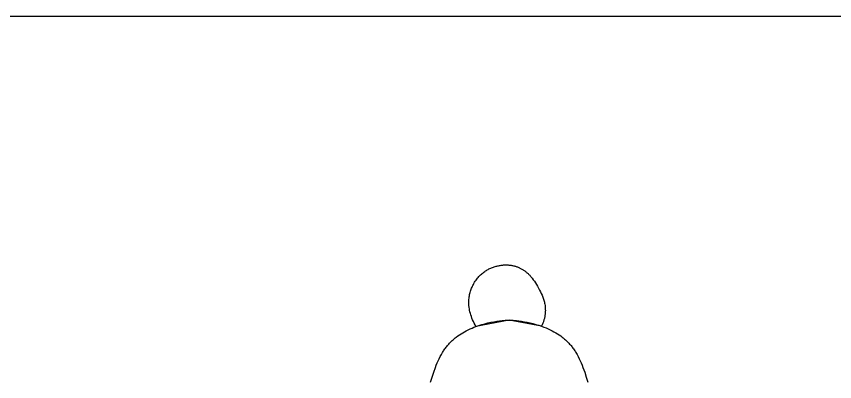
# Model space of a CAD drawing. Extents: x -434 to -192, y 60 to 116.
# Drawn here: x -350.97 to -331.85, y 107.81 to 116.35 of the extents above; entities that cross this region are included whole.
import ezdxf

# ---------------------------------------------------------------- set-up
doc = ezdxf.new("R2010")
doc.units = 0
doc.layers.add('3D_EE', color=7, linetype='CONTINUOUS')
doc.layers.add('ILLUSTRATION', color=7, linetype='CONTINUOUS')

msp = doc.modelspace()

# ---------------------------------------------------------------- linework, layer by layer
at = {"layer": '3D_EE'}
msp.add_lwpolyline([(-311.225, 116.349), (-312.725, 116.349, 0.414214), (-313.225, 115.849), (-313.225, 100.25, -1), (-313.725, 100.25), (-313.725, 115.849, 0.414214), (-314.225, 116.349), (-364.725, 116.349, 0.414214)], format="xyb", dxfattribs=at)
at = {"layer": 'ILLUSTRATION'}
msp.add_lwpolyline([(-340.228, 109.096), (-340.25, 109.137), (-340.271, 109.177), (-340.29, 109.217), (-340.307, 109.255), (-340.322, 109.294), (-340.336, 109.331), (-340.348, 109.368), (-340.359, 109.404), (-340.368, 109.44), (-340.376, 109.475), (-340.383, 109.509), (-340.388, 109.542), (-340.39, 109.559), (-340.392, 109.575), (-340.393, 109.591), (-340.395, 109.607), (-340.395, 109.623), (-340.396, 109.639), (-340.396, 109.655), (-340.396, 109.67), (-340.396, 109.685), (-340.396, 109.7), (-340.395, 109.715), (-340.394, 109.73), (-340.391, 109.759), (-340.388, 109.787), (-340.383, 109.815), (-340.378, 109.842), (-340.372, 109.868), (-340.365, 109.894), (-340.357, 109.919), (-340.349, 109.944), (-340.34, 109.968), (-340.331, 109.991), (-340.321, 110.014), (-340.311, 110.036), (-340.301, 110.057), (-340.29, 110.078), (-340.275, 110.105), (-340.259, 110.131), (-340.244, 110.156), (-340.227, 110.18), (-340.21, 110.203), (-340.193, 110.225), (-340.176, 110.246), (-340.158, 110.267), (-340.14, 110.286), (-340.121, 110.304), (-340.102, 110.322), (-340.083, 110.338), (-340.064, 110.354), (-340.045, 110.369), (-340.025, 110.383), (-340.005, 110.397), (-339.985, 110.409), (-339.965, 110.421), (-339.944, 110.433), (-339.924, 110.443), (-339.904, 110.453), (-339.883, 110.462), (-339.863, 110.471), (-339.842, 110.479), (-339.822, 110.486), (-339.801, 110.493), (-339.781, 110.499), (-339.76, 110.505), (-339.74, 110.51), (-339.72, 110.515), (-339.7, 110.519), (-339.68, 110.523), (-339.661, 110.526), (-339.641, 110.529), (-339.622, 110.531), (-339.603, 110.533), (-339.584, 110.535), (-339.565, 110.536), (-339.547, 110.536), (-339.529, 110.537), (-339.51, 110.537), (-339.492, 110.536), (-339.475, 110.535), (-339.457, 110.534), (-339.44, 110.532), (-339.423, 110.53), (-339.406, 110.528), (-339.389, 110.525), (-339.372, 110.522), (-339.355, 110.518), (-339.339, 110.514), (-339.323, 110.51), (-339.307, 110.505), (-339.291, 110.5), (-339.276, 110.495), (-339.26, 110.489), (-339.245, 110.483), (-339.23, 110.477), (-339.215, 110.47), (-339.2, 110.463), (-339.186, 110.456), (-339.171, 110.448), (-339.157, 110.44), (-339.143, 110.432), (-339.129, 110.424), (-339.115, 110.415), (-339.102, 110.406), (-339.088, 110.396), (-339.075, 110.387), (-339.062, 110.376), (-339.049, 110.366), (-339.036, 110.355), (-339.023, 110.344), (-339.011, 110.332), (-338.998, 110.32), (-338.986, 110.307), (-338.973, 110.294), (-338.961, 110.281), (-338.948, 110.267), (-338.936, 110.253), (-338.924, 110.238), (-338.912, 110.223), (-338.888, 110.19), (-338.863, 110.156), (-338.839, 110.119), (-338.815, 110.08), (-338.791, 110.039), (-338.766, 109.995), (-338.742, 109.949), (-338.722, 109.91), (-338.703, 109.87), (-338.684, 109.828), (-338.675, 109.806), (-338.666, 109.784), (-338.658, 109.761), (-338.65, 109.738), (-338.643, 109.715), (-338.636, 109.691), (-338.63, 109.666), (-338.624, 109.641), (-338.62, 109.616), (-338.615, 109.59), (-338.612, 109.563), (-338.61, 109.536), (-338.608, 109.509), (-338.608, 109.495), (-338.607, 109.481), (-338.607, 109.466), (-338.608, 109.452), (-338.608, 109.438), (-338.609, 109.423), (-338.61, 109.408), (-338.612, 109.393), (-338.613, 109.378), (-338.616, 109.363), (-338.618, 109.348), (-338.62, 109.333), (-338.623, 109.317), (-338.627, 109.301), (-338.63, 109.285), (-338.634, 109.27), (-338.639, 109.253), (-338.643, 109.237), (-338.648, 109.221), (-338.654, 109.204), (-338.666, 109.171), (-338.679, 109.137), (-338.694, 109.102), (-339.452, 109.242)], close=True, dxfattribs=at)
msp.add_lwpolyline([(-341.288, 107.795), (-341.253, 107.911), (-341.216, 108.025), (-341.176, 108.136), (-341.155, 108.19), (-341.133, 108.243), (-341.11, 108.294), (-341.087, 108.344), (-341.063, 108.393), (-341.037, 108.44), (-341.011, 108.486), (-340.998, 108.508), (-340.984, 108.53), (-340.97, 108.551), (-340.956, 108.571), (-340.941, 108.592), (-340.926, 108.612), (-340.911, 108.631), (-340.896, 108.65), (-340.88, 108.669), (-340.865, 108.687), (-340.849, 108.705), (-340.832, 108.722), (-340.816, 108.739), (-340.799, 108.756), (-340.782, 108.772), (-340.764, 108.788), (-340.747, 108.803), (-340.729, 108.818), (-340.711, 108.833), (-340.693, 108.848), (-340.655, 108.875), (-340.617, 108.902), (-340.578, 108.928), (-340.538, 108.952), (-340.497, 108.975), (-340.455, 108.997), (-340.412, 109.018), (-340.367, 109.039), (-340.321, 109.059), (-340.275, 109.078), (-340.228, 109.096), (-340.159, 109.12), (-340.089, 109.142), (-340.019, 109.162), (-339.949, 109.179), (-339.88, 109.195), (-339.811, 109.209), (-339.744, 109.22), (-339.678, 109.229), (-339.62, 109.236), (-339.592, 109.238), (-339.564, 109.24), (-339.536, 109.241), (-339.508, 109.242), (-339.48, 109.242), (-339.452, 109.242), (-339.424, 109.242), (-339.396, 109.242), (-339.368, 109.241), (-339.34, 109.24), (-339.312, 109.238), (-339.283, 109.236), (-339.226, 109.229), (-339.162, 109.22), (-339.097, 109.209), (-339.03, 109.197), (-338.963, 109.182), (-338.896, 109.165), (-338.828, 109.146), (-338.761, 109.125), (-338.694, 109.102), (-338.642, 109.083), (-338.591, 109.063), (-338.541, 109.041), (-338.492, 109.018), (-338.449, 108.997), (-338.407, 108.975), (-338.366, 108.952), (-338.326, 108.928), (-338.286, 108.902), (-338.248, 108.875), (-338.211, 108.848), (-338.192, 108.833), (-338.174, 108.818), (-338.157, 108.803), (-338.139, 108.788), (-338.122, 108.772), (-338.105, 108.756), (-338.088, 108.739), (-338.071, 108.722), (-338.055, 108.705), (-338.039, 108.687), (-338.023, 108.669), (-338.007, 108.65), (-337.992, 108.631), (-337.977, 108.612), (-337.962, 108.592), (-337.948, 108.571), (-337.934, 108.551), (-337.919, 108.53), (-337.906, 108.508), (-337.892, 108.486), (-337.866, 108.44), (-337.841, 108.393), (-337.816, 108.344), (-337.793, 108.294), (-337.77, 108.243), (-337.749, 108.19), (-337.728, 108.136), (-337.688, 108.025), (-337.65, 107.911), (-337.615, 107.795)], dxfattribs=at)

doc.saveas('drawing.dxf')
